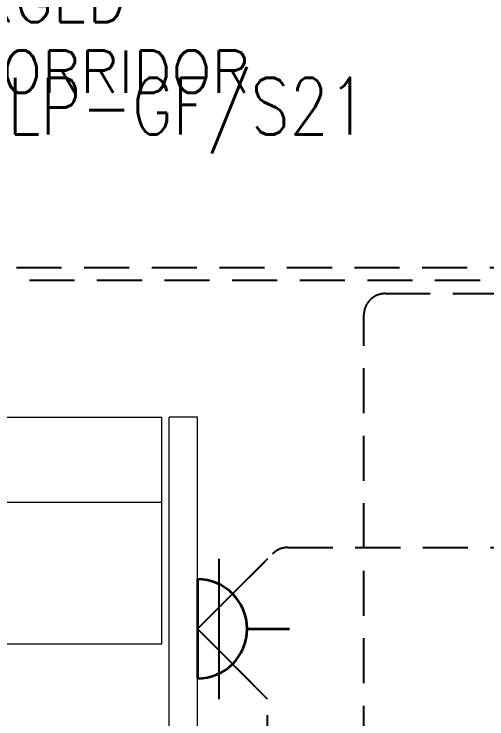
# Model space of a CAD drawing. Header units: inches. Extents: x -12418 to 57169, y -29325 to 19878.
# Drawn here: x 8552 to 10218, y -3812 to -1326 of the extents above; entities that cross this region are included whole.
import ezdxf
from ezdxf import colors
from ezdxf.entities.mleader import LeaderData, LeaderLine
from ezdxf.enums import TextEntityAlignment as Align
from ezdxf.math import Vec2, Vec3

# ---------------------------------------------------------------- set-up
doc = ezdxf.new("R2010")
doc.units = ezdxf.units.IN
doc.header["$LTSCALE"] = 25
doc.header["$MEASUREMENT"] = 0
doc.linetypes.add('DASHDOT', pattern=[25.4, 12.7, -6.35, 0, -6.35])
doc.linetypes.add('HIDDEN', pattern=[9.525, 6.35, -3.175])
doc.layers.get('0').update_dxf_attribs({"color": 8})
doc.layers.get('Defpoints').update_dxf_attribs({"color": 8})
for name, color, linetype, lineweight in [('00-Ground Floor$0$72_EGR_BASE_TEXT', 252, 'Continuous', 5), ('00-Ground Floor$0$LOADING', 253, 'Continuous', 5), ('00-Ground Floor$0$Walls', 251, 'Continuous', 5), ('E-LITE-CIRC', 6, 'Continuous', 25), ('E-LITE-CLNG-CNDT', 6, 'DASHDOT', 35), ('E-LITE-EXIT-NUMB', 6, 'Continuous', 25), ('E-POWR-FLOR-CNDT', 6, 'HIDDEN', 25), ('E-POWR-WALL', 4, 'Continuous', 35)]:
    doc.layers.add(name, color=color, linetype=linetype, lineweight=lineweight)
doc.styles.add('00-Ground Floor$0$SIMPLEX', font='SIMPLEX.shx', dxfattribs={"height": 150})
doc.styles.add('DC_Simplex', font='SIMPLEX.shx', dxfattribs={"width": 0.7})

# ---------------------------------------------------------------- blocks, each defined once
blk = doc.blocks.new('00-Ground Floor')
at = {"layer": '00-Ground Floor$0$LOADING'}
for p, q in [((7968.4, -2747.4, 0), (9072.9, -2747.4, 0)), ((9072.9, -3547.4, 0), (9072.9, -2747.4, 0)), ((5482.9, -3047.4, 0), (9072.9, -3047.4, 0)), ((7968.4, -3547.4, 0), (9072.9, -3547.4, 0))]:
    blk.add_line(p, q, dxfattribs=at)
at = {"layer": '00-Ground Floor$0$Walls'}
for p, q in [((9197.9, -2747.4, 0), (9097.9, -2747.4, 0)), ((9097.9, -4747.4, 0), (9097.9, -2747.4, 0)), ((9197.9, -6447.4, 0), (9197.9, -2747.4, 0))]:
    blk.add_line(p, q, dxfattribs=at)
at = {"layer": '00-Ground Floor$0$72_EGR_BASE_TEXT', "insert": (7695.5, -1204), "char_height": 150, "attachment_point": 2, "style": '00-Ground Floor$0$SIMPLEX'}
blk.add_mtext('PATHWAY WAS ENLARGED\\PTO BE SAME WIDTH AS CORRIDOR', dxfattribs=at)
blk = doc.blocks.new('*U46')
blk.add_line((0, -1.75), (0, -3.25))
blk.add_lwpolyline([(-1.75, 0, 1), (1.75, 0)], format="xyb", close=True)
at = {"layer": 'Defpoints'}
for p, q in [((-2.475, -2.475), (0, 0)), ((2.475, -2.475), (0, 0)), ((2.475, -0.758), (-2.475, -0.758))]:
    blk.add_line(p, q, dxfattribs=at)
at = {"layer": 'E-LITE-EXIT-NUMB', "style": 'DC_Simplex', "width": 0.7, "flags": 8}
blk.add_attdef('TYPE', text='', height=2, rotation=360, dxfattribs=at).set_placement((-2.682, 5.238), align=Align.RIGHT)
blk.add_attdef('CIRCUIT', (2.682, 5.238), '', height=2, rotation=360, dxfattribs=at)
blk = doc.blocks.new('ARR0W')
at = {"color": 45}
blk.add_ellipse((0, 0), major_axis=(0.4, 0), ratio=0.4, dxfattribs=at)
at = {"color": 45, "ltscale": 0.5}
blk.add_solid([(-1.4, 0.167), (-0.4, 0), (-1.4, -0.167)], dxfattribs=at)

msp = doc.modelspace()

# ---------------------------------------------------------------- linework, layer by layer
at = {"layer": 'E-POWR-FLOR-CNDT', "elevation": 0}
for points in [[(5152.1, -8332), (5152.1, -2295.1, -0.414214), (5227.1, -2220.1), (19288, -2220.1, -0.414214), (19363, -2295.1), (19363, -3005.3, 0.360948), (19424.2, -3079.1), (19849.5, -3158.7)], [(5581.7, -6980.5), (5705.4, -6856.7), (9709.3, -6856.7, 0.414214), (9784.3, -6781.7), (9784.3, -2386.8, -0.414214), (9859.3, -2311.8), (19196.3, -2311.8, -0.414214), (19271.3, -2386.8), (19271.3, -3009.4, 0.342218), (19327.6, -3082.1), (19849.5, -3158.7)], [(9321.7, -3370.7), (9462.9, -3229.4, -0.198912), (9516, -3207.4), (10497.9, -3207.4)]]:
    msp.add_lwpolyline(points, format="xyb", dxfattribs=at)
at = {"layer": 'E-POWR-FLOR-CNDT'}
msp.add_lwpolyline([(19849.5, -3158.7), (19373.5, -3082.1, -0.342218), (19317.2, -3009.4), (19317.2, -2340.9, 0.414214), (19242.2, -2265.9), (7780.8, -2265.9, 0.414214), (7705.8, -2340.9), (7705.8, -3047.4)], format="xyb", dxfattribs=at)
at = {"layer": 'E-POWR-FLOR-CNDT', "elevation": 0}
msp.add_lwpolyline([(9321.7, -9558.5), (9445.4, -9434.7), (9445.4, -3741.9), (9321.7, -3618.1)], dxfattribs=at)

# ---------------------------------------------------------------- block references
at = {"layer": 'E-LITE-CLNG-CNDT'}
msp.add_blockref('00-Ground Floor', (0, 0), dxfattribs=at)
at = {"layer": 'E-POWR-WALL', "xscale": 100, "yscale": 100, "zscale": 100, "rotation": 90.00000000000001}
msp.add_blockref('*U46', (9197.9, -3494.4, 0), dxfattribs=at)

# ---------------------------------------------------------------- leaders
at = {"layer": 'E-LITE-CIRC'}
ml = msp.add_multileader_mtext('Standard', dxfattribs=at)
ml.set_content('{\\Fdc_el_romans|c0;\\W0.8;TO\\Fromans|c0; \\Fsimplex|c0;LP-GF/S21}', color=256, style='DC_Simplex')
ml.set_leader_properties()
ml.set_arrow_properties(name='ARR0W')
ml.build(insert=Vec2(0, 0))
ml.multileader.update_dxf_attribs({"dogleg_length": 200, "arrow_head_size": 140, "scale": 100})
ctx = ml.context
ctx.base_point, ctx.scale, ctx.char_height, ctx.arrow_head_size, ctx.landing_gap_size, ctx.plane_origin, ctx.plane_x_axis, ctx.plane_y_axis = Vec3(7981.6, -1684), 100, 200, 140, 140, Vec3(21907.4, -7925.3), Vec3(1, 0.000001, 0), Vec3(-0.000001, 1, 0)
notes = []
notes.append((ctx, [(0, (1, 1, 0), (7872.8, -1684), (1, 0.000001, 0), 108.8, [(0, [(7411.8, -2220.1)], 0, [])])]))
ctx.mtext.insert, ctx.mtext.text_direction, ctx.mtext.rotation, ctx.mtext.flow_direction = Vec3(8121.6, -1550.6), Vec3(1, 0.000001, 0), 0.000001, 5
for ctx, leaders in notes:
    for number, flags, end, landing, length, lines in leaders:
        leader = LeaderData()
        leader.index, (leader.has_last_leader_line, leader.has_dogleg_vector, leader.attachment_direction) = number, flags
        leader.last_leader_point, leader.dogleg_vector, leader.dogleg_length = Vec3(end), Vec3(landing), length
        for number, points, colour, breaks in lines:
            line = LeaderLine()
            line.index, line.vertices, line.color, line.breaks = number, Vec3.list(points), colors.encode_raw_color(colour), breaks
            leader.lines.append(line)
        ctx.leaders.append(leader)

doc.saveas('drawing.dxf')
